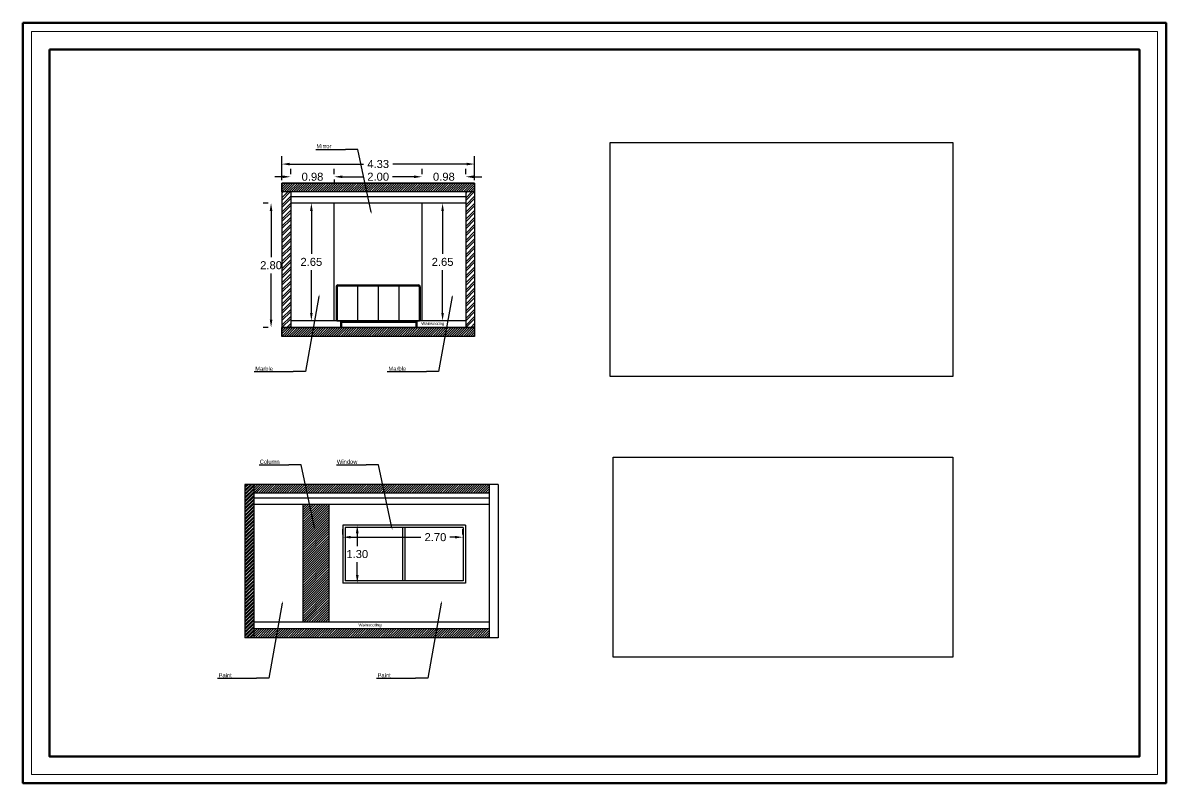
# Model space of a CAD drawing. Header units: inches. Extents: x -279 to 561, y -345 to 342.
# Drawn here: x -257.74 to -232.04, y -310.07 to -292.97 of the extents above; entities that cross this region are included whole.
import ezdxf

# ---------------------------------------------------------------- set-up
doc = ezdxf.new("R2010")
doc.units = ezdxf.units.IN
doc.header["$LTSCALE"] = 0.5
doc.header["$MEASUREMENT"] = 0
doc.layers.add('.', color=14, linetype='Continuous', lineweight=9)
doc.layers.add('G-ANNO-HLIN', color=5, linetype='Continuous', lineweight=50)
for name, color, linetype in [('CADER', 7, 'Continuous'), ('model', 250, 'Continuous'), ('TEXT', 3, 'Continuous')]:
    doc.layers.add(name, color=color, linetype=linetype)
doc.styles.get("Standard").update_dxf_attribs({"font": 'arial.ttf'})
doc.dimstyles.get("Standard").update_dxf_attribs({"dimtxt": 0.18, "dimasz": 0.18, "dimexe": 0.18, "dimexo": 0.0625, "dimgap": 0.09, "dimtad": 0, "dimtih": 1, "dimtoh": 1, "dimzin": 0, "dimdsep": 46, "dimtxsty": 'Standard', "dimcen": 0.09, "dimadec": 0, "dimazin": 0, "dimtfac": 1, "dimtofl": 0, "dimtmove": 0, "dimatfit": 3, "dimfxl": 1, "dimtolj": 1, "dimtzin": 0, "dimarcsym": 0})
picture_1 = doc.add_image_def('image35.jpg', size_in_pixel=(4000, 2735))
picture_2 = doc.add_image_def('image36.jpg', size_in_pixel=(3958, 2331))
pattern_1 = [(45, (-27.751992, -6.040997), (-0.0265165043, 0.0265165043), [])]

# ---------------------------------------------------------------- blocks, each defined once
blk = doc.blocks.new('*D889')
at = {"layer": 'Defpoints', "color": 0, "transparency": 16777216}
for p in [(-250.546, -304.536), (-247.846, -304.536), (-247.846, -304.536)]:
    blk.add_point(p, dxfattribs=at)
at = {"layer": 'model', "color": 0, "lineweight": -2, "transparency": 16777216}
for p, q in [((-250.546, -304.474), (-250.546, -304.356)), ((-250.366, -304.536), (-248.789, -304.536)), ((-248.026, -304.536), (-248.139, -304.536)), ((-247.846, -304.474), (-247.846, -304.356))]:
    blk.add_line(p, q, dxfattribs=at)
at = {"layer": 'model', "color": 0, "transparency": 16777216}
for points in [[(-250.366, -304.506), (-250.366, -304.566), (-250.546, -304.536)], [(-248.026, -304.506), (-248.026, -304.566), (-247.846, -304.536)]]:
    blk.add_solid(points, dxfattribs=at)
at = {"layer": 'model', "color": 0, "transparency": 16777216, "insert": (-248.464, -304.536), "char_height": 0.18, "attachment_point": 5}
blk.add_mtext('\\A1;2.70', dxfattribs=at)
blk = doc.blocks.new('*D890')
at = {"layer": 'Defpoints', "color": 0, "transparency": 16777216}
for p in [(-250.221, -304.266), (-250.221, -305.566), (-250.221, -305.566)]:
    blk.add_point(p, dxfattribs=at)
at = {"layer": 'model', "color": 0, "lineweight": -2, "transparency": 16777216}
for p, q in [((-250.283, -304.266), (-250.401, -304.266)), ((-250.221, -304.446), (-250.221, -304.734)), ((-250.221, -305.386), (-250.221, -305.098)), ((-250.283, -305.566), (-250.401, -305.566))]:
    blk.add_line(p, q, dxfattribs=at)
at = {"layer": 'model', "color": 0, "transparency": 16777216}
for points in [[(-250.251, -304.446), (-250.191, -304.446), (-250.221, -304.266)], [(-250.251, -305.386), (-250.191, -305.386), (-250.221, -305.566)]]:
    blk.add_solid(points, dxfattribs=at)
at = {"layer": 'model', "color": 0, "transparency": 16777216, "insert": (-250.221, -304.916), "char_height": 0.18, "attachment_point": 5}
blk.add_mtext('\\A1;1.30', dxfattribs=at)
blk = doc.blocks.new('*D891')
at = {"layer": 'Defpoints', "color": 0, "transparency": 16777216}
for p in [(-251.918, -296.144), (-251.918, -296.57), (-247.584, -296.57)]:
    blk.add_point(p, dxfattribs=at)
at = {"layer": 'model', "color": 0, "lineweight": -2, "transparency": 16777216}
for p, q in [((-251.918, -296.507), (-251.918, -295.964)), ((-247.584, -296.507), (-247.584, -295.964)), ((-251.738, -296.144), (-250.078, -296.144)), ((-247.764, -296.144), (-249.423, -296.144))]:
    blk.add_line(p, q, dxfattribs=at)
at = {"layer": 'model', "color": 0, "transparency": 16777216}
for points in [[(-251.738, -296.114), (-251.738, -296.174), (-251.918, -296.144)], [(-247.764, -296.114), (-247.764, -296.174), (-247.584, -296.144)]]:
    blk.add_solid(points, dxfattribs=at)
at = {"layer": 'model', "color": 0, "transparency": 16777216, "insert": (-249.751, -296.144), "char_height": 0.18, "attachment_point": 5}
blk.add_mtext('\\A1;4.33', dxfattribs=at)
blk = doc.blocks.new('*D892')
at = {"layer": 'Defpoints', "color": 0, "transparency": 16777216}
for p in [(-250.739, -296.43), (-250.739, -296.43), (-248.764, -296.43)]:
    blk.add_point(p, dxfattribs=at)
at = {"layer": 'model', "color": 0, "lineweight": -2, "transparency": 16777216}
for p, q in [((-250.739, -296.368), (-250.739, -296.25)), ((-248.764, -296.368), (-248.764, -296.25)), ((-250.559, -296.43), (-250.076, -296.43)), ((-248.944, -296.43), (-249.426, -296.43))]:
    blk.add_line(p, q, dxfattribs=at)
at = {"layer": 'model', "color": 0, "transparency": 16777216}
for points in [[(-250.559, -296.4), (-250.559, -296.46), (-250.739, -296.43)], [(-248.944, -296.4), (-248.944, -296.46), (-248.764, -296.43)]]:
    blk.add_solid(points, dxfattribs=at)
at = {"layer": 'model', "color": 0, "transparency": 16777216, "insert": (-249.751, -296.43), "char_height": 0.18, "attachment_point": 5}
blk.add_mtext('\\A1;2.00', dxfattribs=at)
blk = doc.blocks.new('*D884')
at = {"layer": 'Defpoints', "color": 0, "transparency": 16777216}
for p in [(-251.718, -296.43), (-251.718, -296.43), (-250.739, -296.43)]:
    blk.add_point(p, dxfattribs=at)
at = {"layer": 'model', "color": 0, "lineweight": -2, "transparency": 16777216}
for p, q in [((-251.718, -296.368), (-251.718, -296.25)), ((-251.898, -296.43), (-252.078, -296.43)), ((-250.739, -296.493), (-250.739, -296.61)), ((-250.559, -296.43), (-250.379, -296.43))]:
    blk.add_line(p, q, dxfattribs=at)
at = {"layer": 'model', "color": 0, "transparency": 16777216}
for points in [[(-251.898, -296.4), (-251.898, -296.46), (-251.718, -296.43)], [(-250.559, -296.4), (-250.559, -296.46), (-250.739, -296.43)]]:
    blk.add_solid(points, dxfattribs=at)
at = {"layer": 'model', "color": 0, "transparency": 16777216, "insert": (-251.228, -296.43), "char_height": 0.18, "attachment_point": 5}
blk.add_mtext('\\A1;0.98', dxfattribs=at)
blk = doc.blocks.new('*D885')
at = {"layer": 'Defpoints', "color": 0, "transparency": 16777216}
for p in [(-248.764, -296.43), (-247.784, -296.43), (-247.784, -296.43)]:
    blk.add_point(p, dxfattribs=at)
at = {"layer": 'model', "color": 0, "lineweight": -2, "transparency": 16777216}
for p, q in [((-248.764, -296.368), (-248.764, -296.25)), ((-247.784, -296.368), (-247.784, -296.25)), ((-248.944, -296.43), (-249.124, -296.43)), ((-247.604, -296.43), (-247.424, -296.43))]:
    blk.add_line(p, q, dxfattribs=at)
at = {"layer": 'model', "color": 0, "transparency": 16777216}
for points in [[(-248.944, -296.4), (-248.944, -296.46), (-248.764, -296.43)], [(-247.604, -296.4), (-247.604, -296.46), (-247.784, -296.43)]]:
    blk.add_solid(points, dxfattribs=at)
at = {"layer": 'model', "color": 0, "transparency": 16777216, "insert": (-248.274, -296.43), "char_height": 0.18, "attachment_point": 5}
blk.add_mtext('\\A1;0.98', dxfattribs=at)
blk = doc.blocks.new('*D886')
at = {"layer": 'Defpoints', "color": 0, "transparency": 16777216}
for p in [(-251.253, -297.02), (-251.253, -297.02), (-251.253, -299.67)]:
    blk.add_point(p, dxfattribs=at)
at = {"layer": 'model', "color": 0, "lineweight": -2, "transparency": 16777216}
for p, q in [((-251.315, -297.02), (-251.433, -297.02)), ((-251.253, -297.2), (-251.253, -298.163)), ((-251.253, -299.49), (-251.253, -298.527)), ((-251.315, -299.67), (-251.433, -299.67))]:
    blk.add_line(p, q, dxfattribs=at)
at = {"layer": 'model', "color": 0, "transparency": 16777216}
for points in [[(-251.283, -297.2), (-251.223, -297.2), (-251.253, -297.02)], [(-251.283, -299.49), (-251.223, -299.49), (-251.253, -299.67)]]:
    blk.add_solid(points, dxfattribs=at)
at = {"layer": 'model', "color": 0, "transparency": 16777216, "insert": (-251.253, -298.345), "char_height": 0.18, "attachment_point": 5}
blk.add_mtext('\\A1;2.65', dxfattribs=at)
blk = doc.blocks.new('*D887')
at = {"layer": 'Defpoints', "color": 0, "transparency": 16777216}
for p in [(-248.303, -297.02), (-248.303, -297.02), (-248.303, -299.67)]:
    blk.add_point(p, dxfattribs=at)
at = {"layer": 'model', "color": 0, "lineweight": -2, "transparency": 16777216}
for p, q in [((-248.365, -297.02), (-248.483, -297.02)), ((-248.303, -297.2), (-248.303, -298.163)), ((-248.303, -299.49), (-248.303, -298.527)), ((-248.365, -299.67), (-248.483, -299.67))]:
    blk.add_line(p, q, dxfattribs=at)
at = {"layer": 'model', "color": 0, "transparency": 16777216}
for points in [[(-248.333, -297.2), (-248.273, -297.2), (-248.303, -297.02)], [(-248.333, -299.49), (-248.273, -299.49), (-248.303, -299.67)]]:
    blk.add_solid(points, dxfattribs=at)
at = {"layer": 'model', "color": 0, "transparency": 16777216, "insert": (-248.303, -298.345), "char_height": 0.18, "attachment_point": 5}
blk.add_mtext('\\A1;2.65', dxfattribs=at)
blk = doc.blocks.new('*D888')
at = {"layer": 'Defpoints', "color": 0, "transparency": 16777216}
for p in [(-252.159, -297.02), (-252.159, -297.02), (-252.159, -299.82)]:
    blk.add_point(p, dxfattribs=at)
at = {"layer": 'model', "color": 0, "lineweight": -2, "transparency": 16777216}
for p, q in [((-252.222, -297.02), (-252.339, -297.02)), ((-252.159, -297.2), (-252.159, -298.238)), ((-252.159, -299.64), (-252.159, -298.602)), ((-252.222, -299.82), (-252.339, -299.82))]:
    blk.add_line(p, q, dxfattribs=at)
at = {"layer": 'model', "color": 0, "transparency": 16777216}
for points in [[(-252.189, -297.2), (-252.129, -297.2), (-252.159, -297.02)], [(-252.189, -299.64), (-252.129, -299.64), (-252.159, -299.82)]]:
    blk.add_solid(points, dxfattribs=at)
at = {"layer": 'model', "color": 0, "transparency": 16777216, "insert": (-252.159, -298.42), "char_height": 0.18, "attachment_point": 5}
blk.add_mtext('\\A1;2.80', dxfattribs=at)

msp = doc.modelspace()

# ---------------------------------------------------------------- hatches: boundary and pattern name
at = {"layer": '.'}
h = msp.add_hatch(dxfattribs=at)
h.set_pattern_fill('ANSI31', color=0, scale=0.3)
h.set_pattern_definition([(45, (-32.09968, 8.008835), (-0.0265165043, 0.0265165043), [])])
h.paths.add_polyline_path([(-251.918, -296.57), (-251.918, -296.77), (-247.584, -296.77), (-247.584, -296.57)])
h = msp.add_hatch(dxfattribs=at)
h.set_pattern_fill('ANSI32', color=0, scale=0.3)
h.set_pattern_definition([(45, (-27.50618, 8.00883), (-0.079549513, 0.079549513), []), (45, (-27.45315, 8.00883), (-0.079549513, 0.079549513), [])])
h.paths.add_polyline_path([(-247.584, -296.77), (-247.784, -296.77), (-247.784, -299.82), (-247.584, -299.82)])
h.paths.add_polyline_path([(-251.918, -299.82), (-251.718, -299.82), (-251.718, -296.77), (-251.918, -296.77)])
h = msp.add_hatch(dxfattribs=at)
h.set_pattern_fill('ANSI31', color=0, scale=0.3)
h.set_pattern_definition([(45, (-32.09968, 4.758835), (-0.0265165043, 0.0265165043), [])])
h.paths.add_polyline_path([(-251.918, -299.82), (-251.918, -300.02), (-247.584, -300.02), (-247.584, -299.82)])
h = msp.add_hatch(dxfattribs=at)
h.set_pattern_fill('ANSI32', color=0, scale=0.3)
h.set_pattern_definition([(45, (-27.75199, -6.041), (-0.079549513, 0.079549513), []), (45, (-27.69896, -6.041), (-0.079549513, 0.079549513), [])])
h.paths.add_polyline_path([(-252.747, -306.798), (-252.547, -306.798), (-252.547, -303.348), (-252.747, -303.348)])
h = msp.add_hatch(dxfattribs=at)
h.set_pattern_fill('ANSI32', color=0, scale=0.3)
h.set_pattern_definition([(45, (-22.26199, -6.041), (-0.079549513, 0.079549513), []), (45, (-22.20896, -6.041), (-0.079549513, 0.079549513), [])])
h.paths.add_polyline_path([(-252.747, -306.798), (-252.547, -306.798), (-252.547, -303.348), (-252.747, -303.348)])
h = msp.add_hatch(dxfattribs=at)
h.set_pattern_fill('ANSI31', color=0, scale=0.3)
h.set_pattern_definition(pattern_1)
h.paths.add_polyline_path([(-252.547, -303.348), (-252.547, -303.548), (-247.257, -303.548), (-247.257, -303.348)])
h.paths.add_polyline_path([(-252.547, -306.598), (-252.547, -306.798), (-247.257, -306.798), (-247.257, -306.598)])
h.paths.add_polyline_path([(-248.751, -304.723), (-248.172, -304.723), (-248.172, -304.352), (-248.751, -304.352)], flags=9)
h.paths.add_polyline_path([(-250.518, -305.103), (-249.939, -305.103), (-249.939, -304.732), (-250.518, -304.732)], flags=9)
at = {"layer": '.', "true_color": 0xcd6928}
h = msp.add_hatch(dxfattribs=at)
h.set_pattern_fill('ANSI31', color=32, scale=0.3)
h.set_pattern_definition(pattern_1)
h.paths.add_polyline_path([(-250.86, -303.798), (-251.447, -303.798), (-251.447, -306.448), (-250.86, -306.448)])

# ---------------------------------------------------------------- linework, layer by layer
for p, q in [((-247.584, -296.57), (-251.918, -296.57)), ((-251.918, -296.57), (-251.918, -300.02)), ((-247.584, -296.57), (-247.584, -300.02)), ((-247.584, -296.77), (-251.918, -296.77)), ((-251.718, -296.77), (-251.718, -299.82)), ((-247.784, -296.77), (-247.784, -299.82)), ((-247.784, -296.882), (-251.718, -296.882)), ((-247.784, -297.02), (-251.718, -297.02)), ((-250.739, -299.67), (-250.739, -297.02)), ((-248.764, -299.67), (-248.764, -297.02)), ((-250.699, -298.905), (-250.699, -299.65)), ((-250.676, -298.905), (-250.676, -299.67)), ((-250.656, -298.862), (-248.846, -298.862)), ((-250.656, -298.885), (-248.846, -298.885)), ((-250.214, -298.885), (-250.214, -299.67)), ((-249.751, -298.885), (-249.751, -299.67)), ((-249.289, -298.885), (-249.289, -299.67)), ((-248.826, -298.905), (-248.826, -299.67)), ((-248.804, -298.905), (-248.804, -299.65)), ((-247.784, -299.67), (-251.718, -299.67)), ((-250.679, -299.67), (-248.824, -299.67)), ((-250.6, -299.67), (-250.6, -299.82)), ((-250.578, -299.67), (-250.578, -299.82)), ((-248.908, -299.67), (-248.908, -299.82)), ((-248.885, -299.67), (-248.885, -299.82)), ((-247.584, -299.82), (-251.918, -299.82)), ((-250.578, -299.698), (-248.908, -299.698)), ((-247.584, -300.02), (-251.918, -300.02)), ((-247.057, -303.348), (-252.747, -303.348)), ((-252.747, -303.348), (-252.747, -306.798)), ((-252.547, -303.348), (-252.547, -306.798)), ((-247.257, -303.548), (-252.547, -303.548)), ((-247.257, -303.348), (-247.257, -306.798)), ((-247.057, -303.348), (-247.057, -306.798)), ((-247.257, -303.66), (-252.547, -303.66)), ((-247.257, -303.798), (-252.547, -303.798)), ((-251.447, -303.798), (-251.447, -306.448)), ((-250.86, -303.798), (-250.86, -306.448)), ((-250.546, -304.266), (-250.546, -305.566)), ((-247.791, -304.266), (-250.546, -304.266)), ((-247.841, -304.316), (-250.496, -304.316)), ((-250.496, -304.316), (-250.496, -305.516)), ((-249.194, -305.516), (-249.194, -304.316)), ((-249.144, -305.516), (-249.144, -304.316)), ((-247.841, -304.316), (-247.841, -305.516)), ((-247.791, -304.266), (-247.791, -305.566)), ((-247.791, -305.566), (-250.546, -305.566)), ((-247.841, -305.516), (-250.496, -305.516)), ((-247.257, -306.448), (-252.547, -306.448)), ((-247.257, -306.598), (-252.547, -306.598)), ((-247.057, -306.798), (-252.747, -306.798))]:
    msp.add_line(p, q)
for points in [[(-251.918, -296.57), (-247.584, -296.57), (-247.584, -296.77), (-251.918, -296.77)], [(-251.918, -299.82), (-247.584, -299.82), (-247.584, -300.02), (-251.918, -300.02)]]:
    msp.add_lwpolyline(points, close=True)
for centre, radius, start, end in [((-250.656, -298.905), 0.0426, 90, 180), ((-250.656, -298.905), 0.02, 90, 180), ((-248.846, -298.905), 0.0426, 0, 90), ((-248.846, -298.905), 0.02, 0, 90), ((-250.679, -299.65), 0.02, 180, 270), ((-248.824, -299.65), 0.02, 270, 0)]:
    msp.add_arc(centre, radius, start, end)
at = {"layer": 'CADER', "lineweight": 18}
for points in [[(-257.739, -292.968), (-232.036, -292.968), (-232.036, -310.067), (-257.739, -310.067)], [(-257.543, -293.164), (-232.232, -293.164), (-232.232, -309.871), (-257.543, -309.871)]]:
    msp.add_lwpolyline(points, close=True, dxfattribs=at)
at = {"layer": 'G-ANNO-HLIN', "color": 0}
for points in [[(-257.739, -292.968), (-232.036, -292.968), (-232.036, -310.067), (-257.739, -310.067)], [(-257.14, -293.568), (-232.636, -293.568), (-232.636, -309.468), (-257.14, -309.468)]]:
    msp.add_lwpolyline(points, close=True, dxfattribs=at)
at = {"layer": 'TEXT', "color": 7, "linetype": 'ByBlock', "lineweight": -2, "ltscale": 8e-05}
for p, q in [((-250.207, -295.814), (-250.482, -295.814)), ((-251.387, -300.809), (-251.663, -300.809)), ((-248.393, -300.809), (-248.668, -300.809)), ((-251.481, -302.911), (-251.756, -302.911)), ((-249.746, -302.911), (-250.022, -302.911)), ((-252.212, -307.704), (-252.488, -307.704)), ((-248.638, -307.704), (-248.914, -307.704))]:
    msp.add_line(p, q, dxfattribs=at)
for points in [[(-251.15, -295.814), (-250.482, -295.814)], [(-249.905, -297.224), (-250.207, -295.814)], [(-251.084, -299.126), (-251.387, -300.809)], [(-248.09, -299.126), (-248.393, -300.809)], [(-252.541, -300.809), (-251.663, -300.809)], [(-249.546, -300.809), (-248.668, -300.809)], [(-252.424, -302.911), (-251.756, -302.911)], [(-251.179, -304.321), (-251.481, -302.911)], [(-250.689, -302.911), (-250.022, -302.911)], [(-249.444, -304.321), (-249.746, -302.911)], [(-251.909, -306.021), (-252.212, -307.704)], [(-248.336, -306.021), (-248.638, -307.704)], [(-253.365, -307.704), (-252.488, -307.704)], [(-249.792, -307.704), (-248.914, -307.704)]]:
    msp.add_lwpolyline(points, dxfattribs=at)
at = {"layer": 'TEXT', "color": 7, "lineweight": 15, "ltscale": 8e-05}
for points in [[(-249.913, -297.226), (-249.895, -297.273), (-249.897, -297.223)], [(-251.092, -299.125), (-251.075, -299.077), (-251.076, -299.128)], [(-248.098, -299.125), (-248.081, -299.077), (-248.081, -299.128)], [(-251.187, -304.323), (-251.169, -304.37), (-251.171, -304.32)], [(-249.453, -304.323), (-249.434, -304.37), (-249.436, -304.32)], [(-251.917, -306.02), (-251.9, -305.972), (-251.901, -306.023)], [(-248.344, -306.02), (-248.327, -305.972), (-248.327, -306.023)]]:
    msp.add_solid(points, dxfattribs=at)

# ---------------------------------------------------------------- texts
at = {"attachment_point": 1}
for s, width, gutter_width, insert, char_height in [('Mirror', 1.05778, 0.465, (-251.14, -295.696), 0.0929), ('Wainscoting', 0.7729, 0.339, (-248.782, -299.698), 0.06789), ('Marble', 1.05778, 0.465, (-252.513, -300.7), 0.0929), ('Marble', 1.05778, 0.465, (-249.519, -300.7), 0.0929), ('Column', 1.05778, 0.465, (-252.414, -302.793), 0.0929), ('Window', 1.05778, 0.465, (-250.68, -302.793), 0.0929), ('Wainscoting', 0.7729, 0.339, (-250.193, -306.476), 0.06789), ('Paint', 1.05778, 0.465, (-253.338, -307.595), 0.0929), ('Paint', 1.05778, 0.465, (-249.765, -307.595), 0.0929)]:
    msp.add_mtext_dynamic_manual_height_columns(s, width=width, gutter_width=gutter_width, heights=[0], dxfattribs=dict(at, insert=insert, char_height=char_height))

# ---------------------------------------------------------------- dimensions: what is measured, and where the dimension line sits
at = {"layer": 'model'}
for base, p1, p2, picture, middle in [((-251.918, -296.144), (-247.584, -296.57), (-251.918, -296.57), '*D891', (-249.751, -296.144)), ((-251.718, -296.43), (-250.739, -296.43), (-251.718, -296.43), '*D884', (-251.228, -296.43)), ((-247.784, -296.43), (-248.764, -296.43), (-247.784, -296.43), '*D885', (-248.274, -296.43))]:
    dim = msp.add_linear_dim(base=base, p1=p1, p2=p2, dimstyle='Standard', dxfattribs=at)
    dim.commit()
    dim.dimension.update_dxf_attribs({"geometry": picture, "text_midpoint": middle})
dim = msp.add_linear_dim(base=(-250.739, -296.43), p1=(-248.764, -296.43), p2=(-250.739, -296.43), text='2.00', dimstyle='Standard', dxfattribs=at)
dim.commit()
dim.dimension.update_dxf_attribs({"geometry": '*D892', "text_midpoint": (-249.751, -296.43)})
for base, p1, p2, picture, middle in [((-252.159, -297.02), (-252.159, -299.82), (-252.159, -297.02), '*D888', (-252.159, -298.42)), ((-251.253, -297.02), (-251.253, -299.67), (-251.253, -297.02), '*D886', (-251.253, -298.345)), ((-248.303, -297.02), (-248.303, -299.67), (-248.303, -297.02), '*D887', (-248.303, -298.345)), ((-250.221, -305.566), (-250.221, -304.266), (-250.221, -305.566), '*D890', (-250.221, -304.916))]:
    dim = msp.add_linear_dim(base=base, p1=p1, p2=p2, angle=90, dimstyle='Standard', dxfattribs=at)
    dim.commit()
    dim.dimension.update_dxf_attribs({"geometry": picture, "text_midpoint": middle})
dim = msp.add_linear_dim(base=(-247.846, -304.536), p1=(-250.546, -304.536), p2=(-247.846, -304.536), dimstyle='Standard', dxfattribs=at)
dim.commit()
dim.dimension.update_dxf_attribs({"geometry": '*D889', "text_midpoint": (-248.464, -304.536), "dimtype": 160})

# ---------------------------------------------------------------- pictures from other files: only their frames are drawn
image = msp.add_image(picture_1, insert=(-244.532, -300.925), size_in_units=(7.703, 5.267))
image.dxf.flags = 7
image = msp.add_image(picture_2, insert=(-244.47, -307.234), size_in_units=(7.641, 4.5))
image.dxf.flags = 7

doc.saveas('drawing.dxf')
